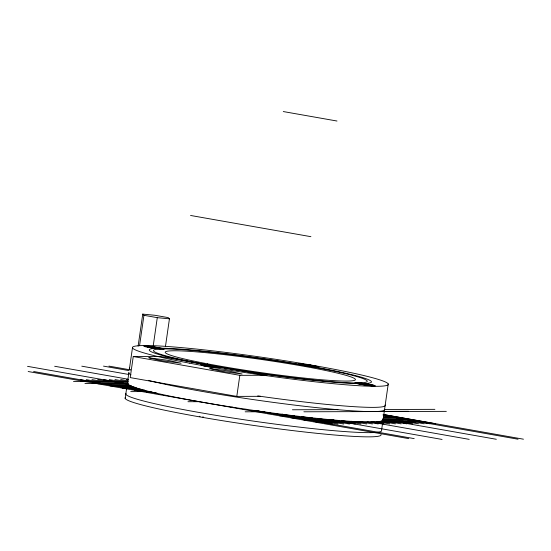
<?xml version="1.0" encoding="UTF-8"?>
<svg xmlns="http://www.w3.org/2000/svg" width="551" height="551" viewBox="0 0 551 551"><rect width="100%" height="100%" fill="white"/><g stroke="black" fill="none" stroke-linecap="round" stroke-linejoin="round"><path stroke-width="0.83" d="M125.18 398.428L128.817 373.158M129.423 368.95L132.46 347.888M133.252 356.538L239.83 375.334L266.959 375.252L160.375 356.456L133.252 356.538L130.215 377.6L236.799 396.389L260.533 396.321M138.129 346.118L142.743 314.111L154.9 315.275L168.248 317.624L169.446 318.822L165.438 346.62M139.568 345.629L143.935 315.303L142.743 314.111M153.281 345.456L157.29 317.658L169.446 318.822M236.799 396.389L239.83 375.334M388.241 383.964L381.567 430.29A129.285 8.795 8.2 0 1 251.683 420.854A129.285 8.795 8.2 0 1 125.986 393.359M73.497 381.54L127.894 381.471M84.944 383.558L127.942 383.427M97.995 383.737L128.004 383.648M110.104 385.872L131.537 385.81M122.219 388.007L136.793 387.966M134.334 390.142L144.617 390.115M130.725 391.623L149.645 391.568M146.442 392.278L152.441 392.264M158.557 394.413L161.98 394.406M170.665 396.548L172.38 396.548M187.946 401.713L199.985 401.679M231.227 407.23L232.942 407.223M243.335 409.365L246.765 409.352M292.423 409.772L337.908 409.634M384.254 409.496L434.891 409.345M255.45 411.501L261.45 411.48M245.167 411.804L264.087 411.749M383.627 411.383L408.567 411.308M303.87 411.79L446.331 411.363M267.559 413.636L277.849 413.601M279.674 415.771L294.248 415.729M291.782 417.906L312.362 417.844M383.524 417.63L391.238 417.603M303.897 420.041L333.906 419.952M382.773 419.8L403.353 419.738M316.005 422.176L415.461 421.88M283.29 111.557L336.998 121.027M190.55 215.462L310.902 236.682M143.935 315.303L157.29 317.658M147.916 346.483L160.121 348.638M108.919 366.105L130.112 369.838M383.579 414.531L523.45 439.195M383.062 414.49L435.621 423.76M103.498 366.119L128.927 370.603M383.241 415.447L518.023 439.209M383.255 415.55L429.883 423.774M383.448 416.618L424.139 423.795M383.641 417.679L418.395 423.809M382.986 418.595L412.658 423.829M81.796 366.181L128.424 374.404M382.731 419.249L496.327 439.278M382.332 419.511L406.913 423.843M381.678 420.427L401.176 423.864M380.176 421.191L395.432 423.877M376.974 421.653L389.695 423.898M372.931 421.97L383.951 423.912M54.673 366.263L128.424 379.274M370.871 422.018L469.204 439.361M126.434 379.536L128.128 379.832M367.186 421.99L378.213 423.933M120.697 379.556L128.321 380.899M359.755 421.708L372.469 423.946M114.952 379.57L128.514 381.96M351.469 421.274L366.725 423.967M109.215 379.591L127.86 382.876M341.489 420.544L360.988 423.981M103.471 379.605L128.052 383.944M330.662 419.669L355.243 424.001M27.55 366.346L128.424 384.137M328.486 419.414L442.081 439.443M97.727 379.625L129.94 385.301M317.293 418.34L349.506 424.015M91.989 379.639L134.375 387.112M301.376 416.563L343.762 424.036M86.245 379.66L142.199 389.523M282.071 414.187L338.025 424.05M80.508 379.673L155.954 392.98M256.835 410.764L332.281 424.07M33.604 371.512L157.366 393.331M253.997 410.371L414.207 438.624M28.184 371.526L408.78 438.637M307.899 366.098A107.962 7.342 8.2 0 1 358.722 382.931M356.056 382.952A107.962 7.342 8.2 0 1 216.385 366.381M210.627 365.361A107.962 7.342 8.2 0 1 163.792 348.9A107.962 7.342 8.2 0 1 302.106 365.086M313.822 366.835A112.225 7.631 8.2 0 1 364.307 383.551M357.716 383.599A112.225 7.631 8.2 0 1 218.837 367.124M204.676 364.61A112.225 7.631 8.2 0 1 156.133 348.308M160.086 348.225A112.225 7.631 8.2 0 1 299.51 364.328M385.211 405.019A129.285 8.795 8.2 0 1 257.73 395.928M130.539 370.01A129.285 8.795 8.2 0 1 129.623 368.089M384.605 409.235A129.285 8.795 8.2 0 1 294.22 405.068A129.285 8.795 8.2 0 1 148.315 380.369M130.993 374.825A129.285 8.795 8.2 0 1 129.017 372.297M383.083 419.759A129.285 8.795 8.2 0 1 253.205 410.323A129.285 8.795 8.2 0 1 127.501 382.828M380.961 434.498A129.285 8.795 8.2 0 1 251.077 425.062A129.285 8.795 8.2 0 1 125.38 397.567M203.36 416.962A6.398 0.434 8.2 0 1 202.72 416.88M199.786 416.411A6.398 0.434 8.2 0 1 199.283 416.322M199.972 416.432A7.432 0.503 8.2 0 1 199.359 416.322M148.894 357.764L158.419 360.037A35.36 2.404 8.2 0 0 164.15 361.043L181.065 363.254L171.402 361.022A35.36 2.404 8.2 0 0 165.672 360.01L148.894 357.764M209.931 368.529L219.456 370.795A35.36 2.404 8.2 0 0 225.187 371.808L242.103 374.019L232.439 371.787A35.36 2.404 8.2 0 0 226.709 370.775L209.931 368.529M150.575 347.467A6.826 0.461 8.2 0 0 160.775 348.535A6.826 0.461 8.2 0 0 150.712 346.675A6.826 0.461 8.2 0 0 150.575 347.467M207.52 363.832A96.039 6.529 8.2 0 0 355.209 379.963A96.039 6.529 8.2 0 0 218.327 353.976A96.039 6.529 8.2 0 0 207.52 363.832M360.065 384.095A9.167 0.627 8.2 0 0 374.163 385.638A9.167 0.627 8.2 0 0 361.098 383.159A9.167 0.627 8.2 0 0 360.065 384.095M303.511 365.368A9.167 0.627 8.2 0 0 317.61 366.904A9.167 0.627 8.2 0 0 304.545 364.425A9.167 0.627 8.2 0 0 303.511 365.368M204.972 365.712A9.167 0.627 8.2 0 0 218.85 367.186A9.167 0.627 8.2 0 0 205.523 364.7A9.167 0.627 8.2 0 0 204.972 365.712M189.234 363.109A129.285 8.795 8.2 0 0 388.042 384.825A129.285 8.795 8.2 0 0 203.78 349.844A129.285 8.795 8.2 0 0 189.234 363.109M205.599 366.332A7.432 0.503 8.2 0 0 217.032 367.579A7.432 0.503 8.2 0 0 206.439 365.568A7.432 0.503 8.2 0 0 205.599 366.332M359.41 384.137A10.338 0.703 8.2 0 0 375.307 385.872A10.338 0.703 8.2 0 0 360.574 383.076A10.338 0.703 8.2 0 0 359.41 384.137M361.346 384.212A6.826 0.461 8.2 0 0 371.835 385.356A6.826 0.461 8.2 0 0 362.11 383.51A6.826 0.461 8.2 0 0 361.346 384.212M302.871 365.341A10.338 0.703 8.2 0 0 318.76 367.076A10.338 0.703 8.2 0 0 304.028 364.28A10.338 0.703 8.2 0 0 302.871 365.341M304.799 365.416A6.826 0.461 8.2 0 0 315.296 366.567A6.826 0.461 8.2 0 0 305.571 364.721A6.826 0.461 8.2 0 0 304.799 365.416M148.329 347.385A10.338 0.703 8.2 0 0 164.219 349.12A10.338 0.703 8.2 0 0 149.493 346.324A10.338 0.703 8.2 0 0 148.329 347.385M150.258 347.461A6.826 0.461 8.2 0 0 160.754 348.611A6.826 0.461 8.2 0 0 151.029 346.765A6.826 0.461 8.2 0 0 150.258 347.461"/></g></svg>
